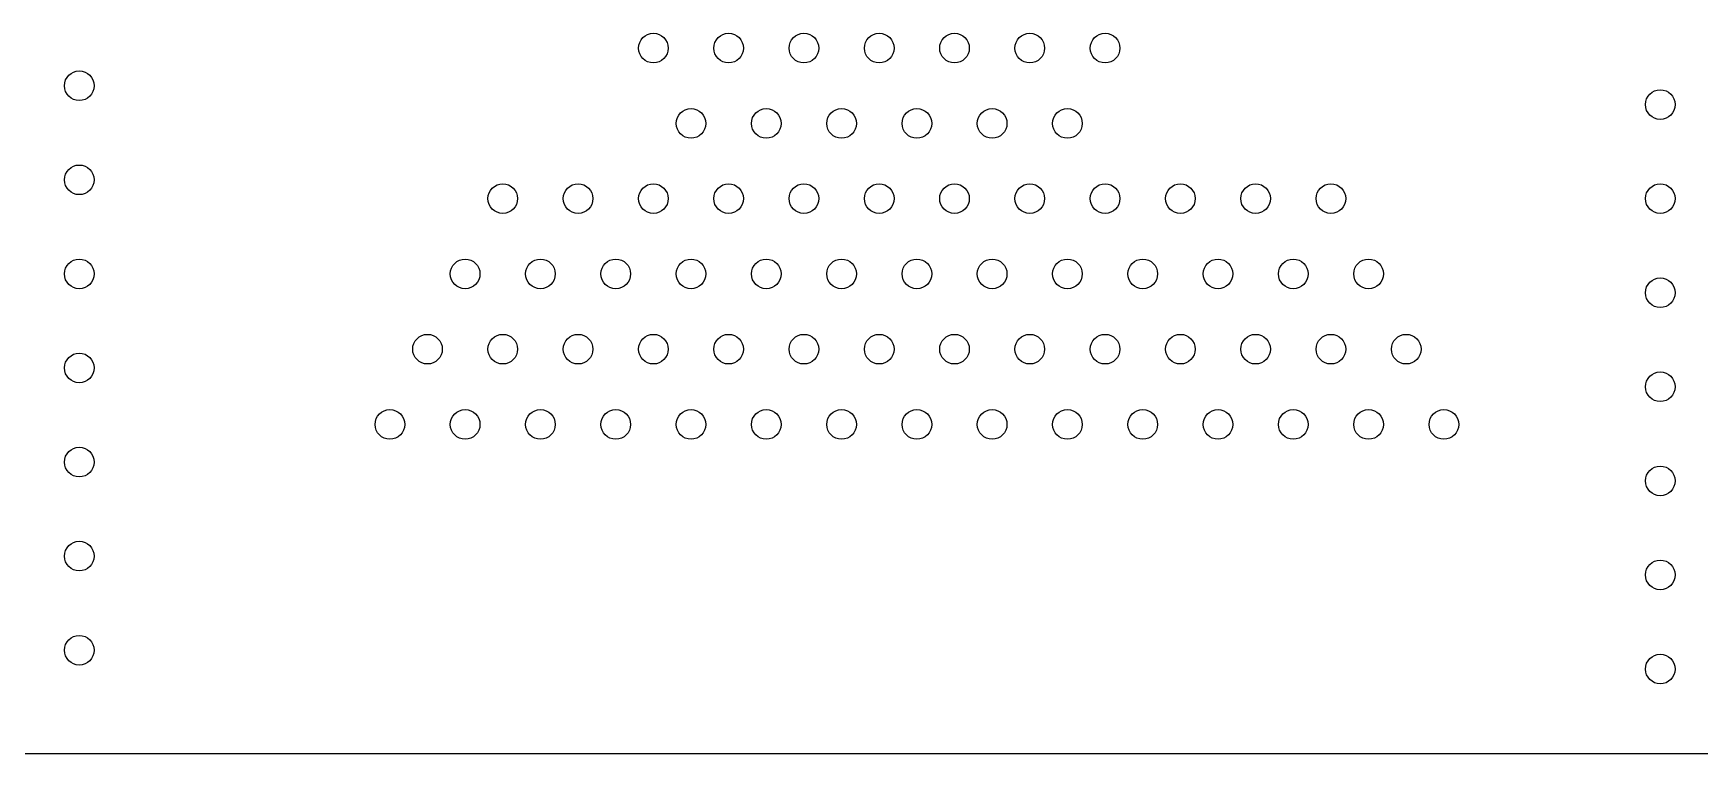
# Model space of a CAD drawing. Extents: x 116 to 183, y -128 to -37.6.
# Drawn here: x 138.44 to 160.93, y -86.99 to -77.27 of the extents above; entities that cross this region are included whole.
import ezdxf

# ---------------------------------------------------------------- set-up
doc = ezdxf.new("R2010")
doc.units = 0
doc.layers.add('BLACK', color=7, linetype='CONTINUOUS')

msp = doc.modelspace()

# ---------------------------------------------------------------- linework, layer by layer
at = {"layer": 'BLACK', "linetype": 'CONTINUOUS'}
msp.add_line((177.706267, -86.995), (121.194089, -86.995), dxfattribs=at)
at = {"layer": 'BLACK'}
for centre in [(146.812, -77.47), (147.828, -77.47), (148.844, -77.47), (149.86, -77.47), (150.876, -77.47), (151.892, -77.47), (152.908, -77.47), (139.065, -77.978), (160.401, -78.232), (147.32, -78.486), (148.336, -78.486), (149.352, -78.486), (150.368, -78.486), (151.384, -78.486), (152.4, -78.486), (139.065, -79.248), (144.78, -79.502), (145.796, -79.502), (146.812, -79.502), (147.828, -79.502), (148.844, -79.502), (149.86, -79.502), (150.876, -79.502), (151.892, -79.502), (152.908, -79.502), (153.924, -79.502), (154.94, -79.502), (155.956, -79.502), (160.401, -79.502), (139.065, -80.518), (144.272, -80.518), (145.288, -80.518), (146.304, -80.518), (147.32, -80.518), (148.336, -80.518), (149.352, -80.518), (150.368, -80.518), (151.384, -80.518), (152.4, -80.518), (153.416, -80.518), (154.432, -80.518), (155.448, -80.518), (156.464, -80.518), (160.401, -80.772), (143.764, -81.534), (144.78, -81.534), (145.796, -81.534), (146.812, -81.534), (147.828, -81.534), (148.844, -81.534), (149.86, -81.534), (150.876, -81.534), (151.892, -81.534), (152.908, -81.534), (153.924, -81.534), (154.94, -81.534), (155.956, -81.534), (156.972, -81.534), (139.065, -81.788), (160.401, -82.042), (143.256, -82.55), (144.272, -82.55), (145.288, -82.55), (146.304, -82.55), (147.32, -82.55), (148.336, -82.55), (149.352, -82.55), (150.368, -82.55), (151.384, -82.55), (152.4, -82.55), (153.416, -82.55), (154.432, -82.55), (155.448, -82.55), (156.464, -82.55), (157.48, -82.55), (139.065, -83.058), (160.401, -83.312), (139.065, -84.328), (160.401, -84.582), (139.065, -85.598), (160.401, -85.852)]:
    msp.add_circle(centre, 0.2, dxfattribs=at)

doc.saveas('drawing.dxf')
